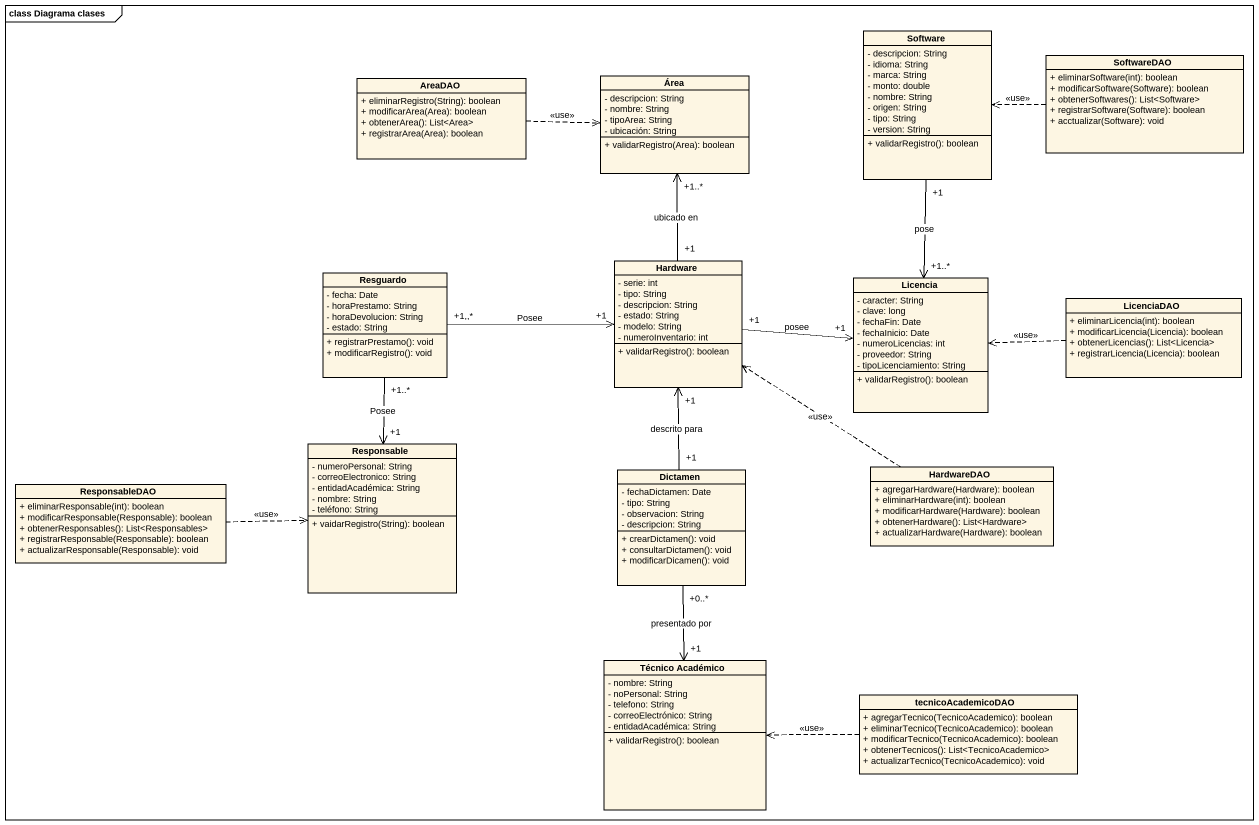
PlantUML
@startuml
mainframe class Diagrama clases
hide circle
hide empty members
skinparam classAttributeIconSize 0
class Software {
  - descripcion: String
  - idioma: String
  - marca: String
  - monto: double
  - nombre: String
  - origen: String
  - tipo: String
  - version: String
  + validarRegistro(): boolean
}
class SoftwareDAO {
  + eliminarSoftware(int): boolean
  + modificarSoftware(Software): boolean
  + obtenerSoftwares(): List<Software>
  + registrarSoftware(Software): boolean
  + acctualizar(Software): void
}
class AreaDAO {
  + eliminarRegistro(String): boolean
  + modificarArea(Area): boolean
  + obtenerArea(): List<Area>
  + registrarArea(Area): boolean
}
class Área {
  - descripcion: String
  - nombre: String
  - tipoArea: String
  - ubicación: String
  + validarRegistro(Area): boolean
}
class Resguardo {
  - fecha: Date
  - horaPrestamo: String
  - horaDevolucion: String
  - estado: String
  + registrarPrestamo(): void
  + modificarRegistro(): void
}
class Hardware {
  - serie: int
  - tipo: String
  - descripcion: String
  - estado: String
  - modelo: String
  - numeroInventario: int
  + validarRegistro(): boolean
}
class Licencia {
  - caracter: String
  - clave: long
  - fechaFin: Date
  - fechaInicio: Date
  - numeroLicencias: int
  - proveedor: String
  - tipoLicenciamiento: String
  + validarRegistro(): boolean
}
class LicenciaDAO {
  + eliminarLicencia(int): boolean
  + modificarLicencia(Licencia): boolean
  + obtenerLicencias(): List<Licencia>
  + registrarLicencia(Licencia): boolean
}
class Responsable {
  - numeroPersonal: String
  - correoElectronico: String
  - entidadAcadémica: String
  - nombre: String
  - teléfono: String
  + vaidarRegistro(String): boolean
}
class ResponsableDAO {
  + eliminarResponsable(int): boolean
  + modificarResponsable(Responsable): boolean
  + obtenerResponsables(): List<Responsables>
  + registrarResponsable(Responsable): boolean
  + actualizarResponsable(Responsable): void
}
class Dictamen {
  - fechaDictamen: Date
  - tipo: String
  - observacion: String
  - descripcion: String
  + crearDictamen(): void
  + consultarDictamen(): void
  + modificarDicamen(): void
}
class HardwareDAO {
  + agregarHardware(Hardware): boolean
  + eliminarHardware(int): boolean
  + modificarHardware(Hardware): boolean
  + obtenerHardware(): List<Hardware>
  + actualizarHardware(Hardware): boolean
}
class "Técnico Académico" as Técnico_Académico {
  - nombre: String
  - noPersonal: String
  - telefono: String
  - correoElectrónico: String
  - entidadAcadémica: String
  + validarRegistro(): boolean
}
class tecnicoAcademicoDAO {
  + agregarTecnico(TecnicoAcademico): boolean
  + eliminarTecnico(TecnicoAcademico): boolean
  + modificarTecnico(TecnicoAcademico): boolean
  + obtenerTecnicos(): List<TecnicoAcademico>
  + actualizarTecnico(TecnicoAcademico): void
}
Software "+1" --> "+1..*" Licencia : pose
SoftwareDAO .left.> Software : <<use>>
AreaDAO .right.> Área : <<use>>
Resguardo "+1,,*" -right-> "+1" Hardware : Posee
Resguardo "+1..*" --> "+1" Responsable : Posee
Hardware "+1" -up-> "+1..*" Área : ubicado en
Hardware "+1" -right-> "+1" Licencia : posee
LicenciaDAO .left.> Licencia : <<use>>
ResponsableDAO .right.> Responsable : <<use>>
Dictamen "+1" -up-> "+1" Hardware : descrito para
Dictamen "+0..*" --> "+1" Técnico_Académico : presentado por
HardwareDAO .up.> Hardware : <<use>>
tecnicoAcademicoDAO .left.> Técnico_Académico : <<use>>
@enduml
